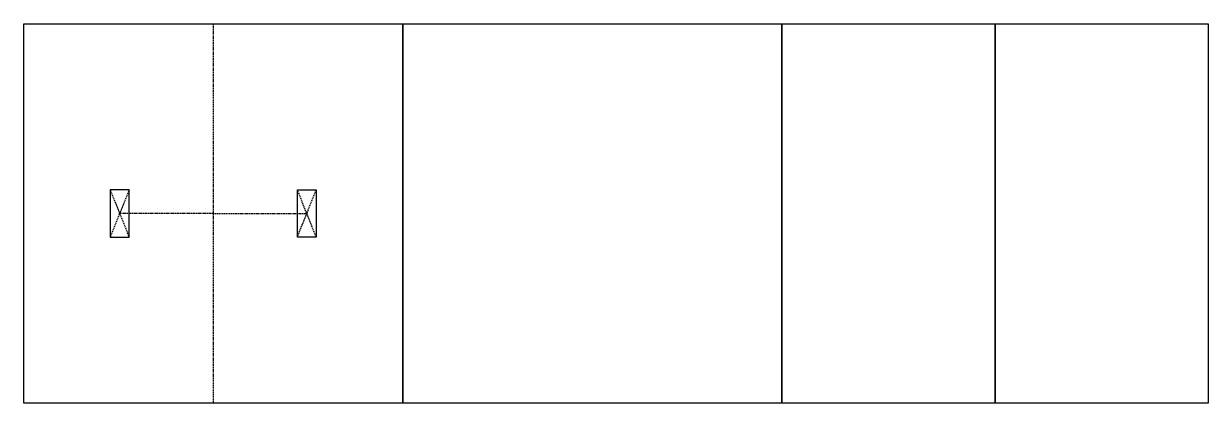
# Model space of a CAD drawing. Header units: millimetres. Extents: x 0 to 500, y -260 to -100.
import ezdxf

# ---------------------------------------------------------------- set-up
doc = ezdxf.new("R2010")
doc.units = ezdxf.units.MM
doc.linetypes.add('DASHED', pattern=[0.75, 0.5, -0.25])
doc.layers.get('0').update_dxf_attribs({"linetype": 'CONTINUOUS'})
doc.layers.add('1', color=7, linetype='DASHED')

msp = doc.modelspace()

# ---------------------------------------------------------------- linework, layer by layer
for points in [[(0, -100), (160, -100), (320, -100), (410, -100), (500, -100), (500, -260), (410, -260), (410, -100), (410, -260), (320, -260), (320, -100), (320, -260), (160, -260), (160, -100), (160, -260), (0, -260)], [(44.5, -170), (36.5, -170), (36.5, -190), (44.5, -190)], [(123.5, -190), (115.5, -190), (115.5, -170), (123.5, -170)]]:
    msp.add_lwpolyline(points, close=True)
for p in [(40.5, -180), (119.5, -180), (119.5, -180)]:
    msp.add_point(p)
at = {"layer": '1'}
for p, q in [((80, -100), (80, -260)), ((44.5, -170), (36.5, -190)), ((36.5, -170), (44.5, -190)), ((123.5, -190), (115.5, -170)), ((115.5, -190), (123.5, -170)), ((80, -180), (40.5, -180)), ((80, -180), (119.5, -180))]:
    msp.add_line(p, q, dxfattribs=at)

doc.saveas('drawing.dxf')
